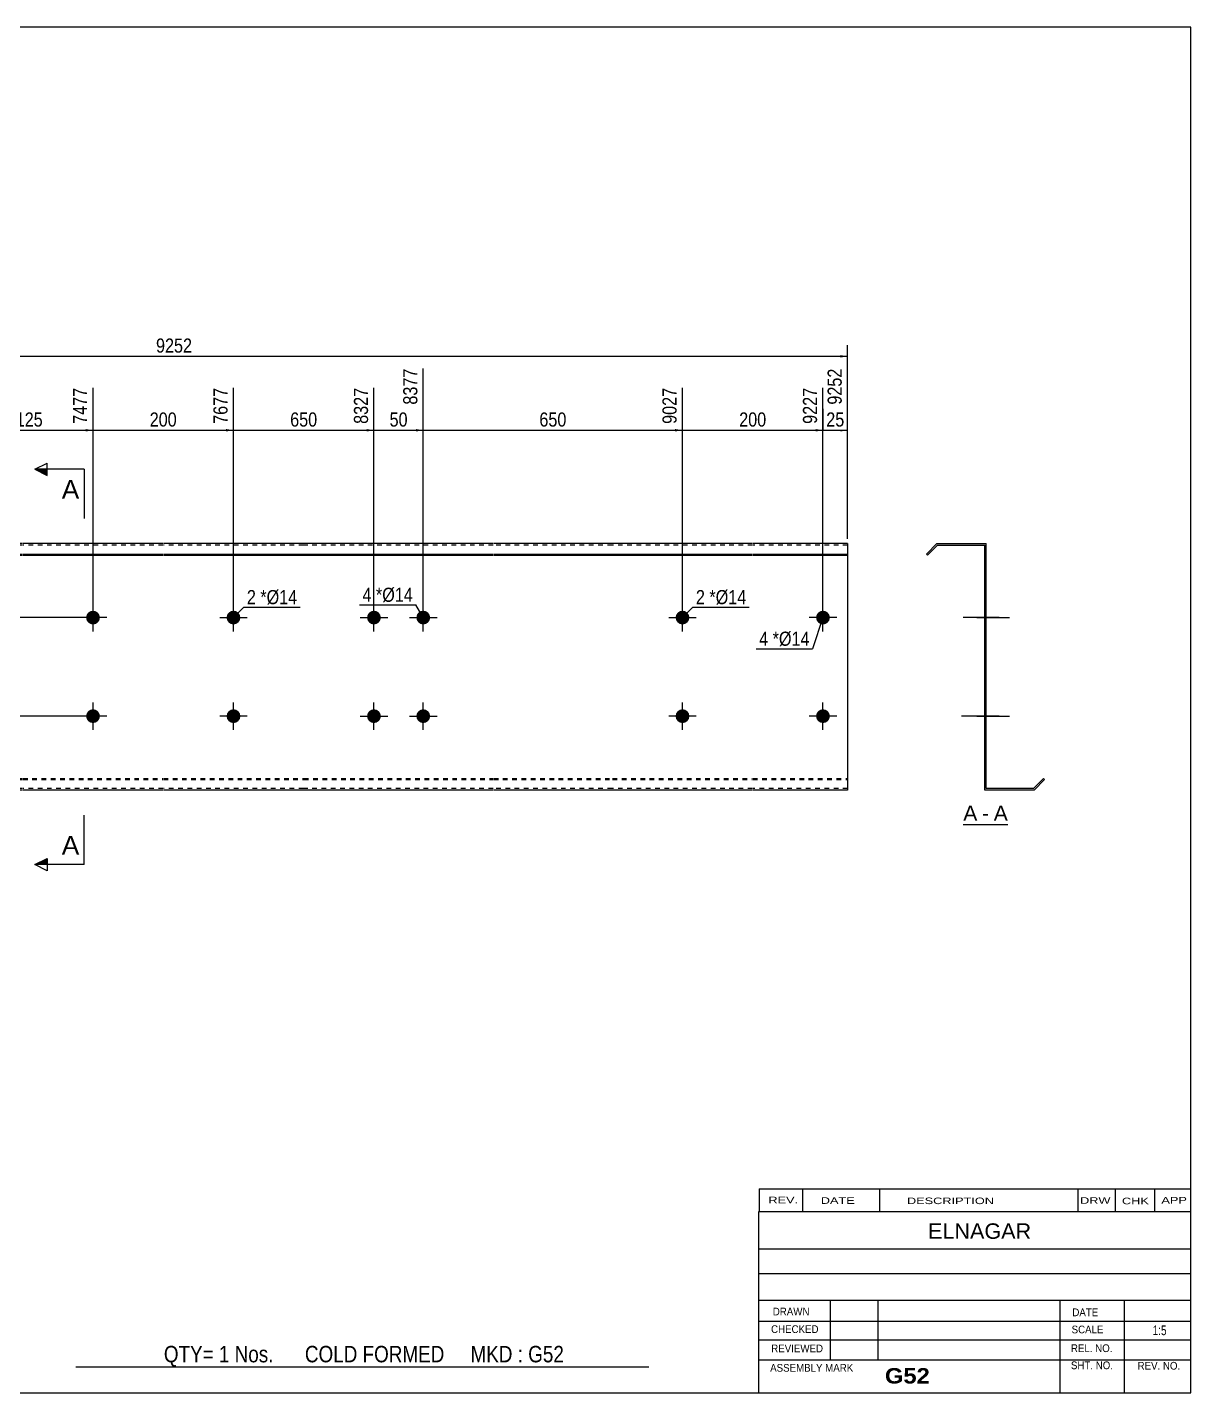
# Model space of a CAD drawing. Header units: millimetres. Extents: x -60 to 343, y -147 to 130.
# Drawn here: x 106.8 to 342.8, y -147.2 to 129.8 of the extents above; entities that cross this region are included whole.
import ezdxf

# ---------------------------------------------------------------- set-up
doc = ezdxf.new("R2010")
doc.units = ezdxf.units.MM
doc.linetypes.add('DXK_LINE_DOT1', pattern=[1.8814, 0.9407, -0.9407])
doc.styles.add('Arial', font='ARIAL.TTF', dxfattribs={"height": 0.2})
doc.styles.add('Arial Bold', font='ARIALBD.TTF', dxfattribs={"height": 0.2})
doc.styles.add('Arial Narrow', font='ARIALN.TTF', dxfattribs={"height": 0.2})

# ---------------------------------------------------------------- blocks, each defined once
blk = doc.blocks.new('Unknown-629088585-1664')
at = {"color": 5, "linetype": 'Continuous'}
for p, q in [((342.8, 129.75), (-57.2, 129.75)), ((-57.2, 129.75), (-57.2, -147.25)), ((342.8, -147.25), (342.8, 129.75)), ((-57.2, -147.25), (342.8, -147.25))]:
    blk.add_line(p, q, dxfattribs=at)
at = {"color": 174, "linetype": 'Continuous', "style": 'Arial'}
blk.add_text('Tekla structures', height=1.9102, rotation=90, dxfattribs=at).set_placement((-57.7, -146.75))
blk = doc.blocks.new('Unknown-629088585-12 - 1236')
at = {"color": 7, "linetype": 'Continuous'}
blk.add_line((296.68, -31.95), (305.71, -31.95), dxfattribs=at)
at = {"color": 0, "linetype": 'Continuous'}
blk.add_wipeout([(299.52, -31.2), (299.52, -28), (296.68, -28), (296.68, -31.2)], dxfattribs=at)
blk.add_wipeout([(301.9, -31.2), (301.9, -28), (300.48, -28), (300.48, -31.2)], dxfattribs=at)
at = {"color": 96, "linetype": 'Continuous', "style": 'Arial'}
blk.add_text('A', height=3.06, dxfattribs=at).set_placement((296.68, -31.2))
at = {"color": 0, "linetype": 'Continuous'}
blk.add_wipeout([(305.71, -31.2), (305.71, -28), (302.86, -28), (302.86, -31.2)], dxfattribs=at)
at = {"color": 96, "linetype": 'Continuous', "style": 'Arial'}
for s, p in [('-', (300.48, -31.2)), ('A', (302.86, -31.2))]:
    blk.add_text(s, height=3.06, dxfattribs=at).set_placement(p)
blk = doc.blocks.new('Bolt-629088585-1223 - 1203')
at = {"linetype": 'Continuous'}
blk.add_hatch(color=3, dxfattribs=at).paths.add_polyline_path([(147.26, -10, -1), (150.06, -10, -1)])
at = {"color": 3, "linetype": 'Continuous'}
for p, q in [((148.66, -12.8), (148.66, -7.2)), ((151.46, -10), (145.86, -10))]:
    blk.add_line(p, q, dxfattribs=at)
blk = doc.blocks.new('Part-629088585-1218 - 1203')
at = {"color": 2, "linetype": 'Continuous'}
for p, q in [((0, 25), (0, -25)), ((12, 25), (0, 25)), ((50.49, 25), (12.1, 25)), ((78.98, 25), (50.59, 25)), ((105.88, 25), (79.08, 25)), ((134.36, 25), (105.98, 25)), ((162.85, 25), (134.46, 25)), ((201.34, 25), (162.95, 25)), ((225.44, 25), (201.44, 25)), ((253.93, 25), (225.54, 25)), ((273.22, 25), (254.03, 25)), ((273.22, 25), (273.22, -25)), ((0, 22.88), (12, 22.88)), ((0, 22.67), (12, 22.67)), ((12.1, 22.88), (50.49, 22.88)), ((12.1, 22.67), (50.49, 22.67)), ((50.59, 22.88), (78.98, 22.88)), ((50.59, 22.67), (78.98, 22.67)), ((79.08, 22.88), (105.88, 22.88)), ((79.08, 22.67), (105.88, 22.67)), ((105.98, 22.88), (134.36, 22.88)), ((105.98, 22.67), (134.36, 22.67)), ((134.46, 22.88), (162.85, 22.88)), ((134.46, 22.67), (162.85, 22.67)), ((162.95, 22.88), (201.34, 22.88)), ((162.95, 22.67), (201.34, 22.67)), ((201.44, 22.88), (225.44, 22.88)), ((201.44, 22.67), (225.44, 22.67)), ((225.54, 22.88), (253.93, 22.88)), ((225.54, 22.67), (253.93, 22.67)), ((254.03, 22.88), (273.22, 22.88)), ((254.03, 22.67), (273.22, 22.67)), ((12, -25), (0, -25)), ((50.49, -25), (12.1, -25)), ((78.98, -25), (50.59, -25)), ((105.88, -25), (79.08, -25)), ((134.36, -25), (105.98, -25)), ((162.85, -25), (134.46, -25)), ((201.34, -25), (162.95, -25)), ((225.44, -25), (201.44, -25)), ((253.93, -25), (225.54, -25)), ((273.22, -25), (254.03, -25))]:
    blk.add_line(p, q, dxfattribs=at)
at = {"color": 7, "linetype": 'DXK_LINE_DOT1'}
for p, q in [((12, 24.7), (0, 24.7)), ((50.49, 24.7), (12.1, 24.7)), ((78.98, 24.7), (50.59, 24.7)), ((105.88, 24.7), (79.08, 24.7)), ((134.36, 24.7), (105.98, 24.7)), ((162.85, 24.7), (134.46, 24.7)), ((201.34, 24.7), (162.95, 24.7)), ((225.44, 24.7), (201.44, 24.7)), ((253.93, 24.7), (225.54, 24.7)), ((273.22, 24.7), (254.03, 24.7)), ((0, -22.67), (12, -22.67)), ((0, -22.88), (12, -22.88)), ((12, -24.7), (0, -24.7)), ((12.1, -22.67), (50.49, -22.67)), ((12.1, -22.88), (50.49, -22.88)), ((50.49, -24.7), (12.1, -24.7)), ((50.59, -22.67), (78.98, -22.67)), ((50.59, -22.88), (78.98, -22.88)), ((78.98, -24.7), (50.59, -24.7)), ((79.08, -22.67), (105.88, -22.67)), ((79.08, -22.88), (105.88, -22.88)), ((105.88, -24.7), (79.08, -24.7)), ((105.98, -22.67), (134.36, -22.67)), ((105.98, -22.88), (134.36, -22.88)), ((134.36, -24.7), (105.98, -24.7)), ((134.46, -22.67), (162.85, -22.67)), ((134.46, -22.88), (162.85, -22.88)), ((162.85, -24.7), (134.46, -24.7)), ((162.95, -22.67), (201.34, -22.67)), ((162.95, -22.88), (201.34, -22.88)), ((201.34, -24.7), (162.95, -24.7)), ((201.44, -22.67), (225.44, -22.67)), ((201.44, -22.88), (225.44, -22.88)), ((225.44, -24.7), (201.44, -24.7)), ((225.54, -22.67), (253.93, -22.67)), ((225.54, -22.88), (253.93, -22.88)), ((253.93, -24.7), (225.54, -24.7)), ((254.03, -22.67), (273.22, -22.67)), ((254.03, -22.88), (273.22, -22.88)), ((273.22, -24.7), (254.03, -24.7))]:
    blk.add_line(p, q, dxfattribs=at)
blk = doc.blocks.new('Bolt-629088585-1219 - 1203')
at = {"linetype": 'Continuous'}
for points in [[(175.75, 10, -1), (178.55, 10, -1)], [(185.75, 10, -1), (188.55, 10, -1)], [(175.75, -10, -1), (178.55, -10, -1)], [(185.75, -10, -1), (188.55, -10, -1)]]:
    blk.add_hatch(color=3, dxfattribs=at).paths.add_polyline_path(points)
at = {"color": 3, "linetype": 'Continuous'}
for p, q in [((177.15, 7.2), (177.15, 12.8)), ((187.15, 7.2), (187.15, 12.8)), ((174.35, 10), (179.95, 10)), ((184.35, 10), (189.95, 10)), ((177.15, -12.8), (177.15, -7.2)), ((187.15, -12.8), (187.15, -7.2)), ((174.35, -10), (179.95, -10)), ((184.35, -10), (189.95, -10))]:
    blk.add_line(p, q, dxfattribs=at)
blk = doc.blocks.new('Bolt-629088585-1220 - 1203')
at = {"linetype": 'Continuous'}
blk.add_hatch(color=3, dxfattribs=at).paths.add_polyline_path([(147.26, 10, -1), (150.06, 10, -1)])
at = {"color": 3, "linetype": 'Continuous'}
for p, q in [((148.66, 7.2), (148.66, 12.8)), ((145.86, 10), (151.46, 10))]:
    blk.add_line(p, q, dxfattribs=at)
blk = doc.blocks.new('Bolt-629088585-1221 - 1203')
at = {"linetype": 'Continuous'}
blk.add_hatch(color=3, dxfattribs=at).paths.add_polyline_path([(238.33, 10, -1), (241.13, 10, -1)])
at = {"color": 3, "linetype": 'Continuous'}
for p, q in [((239.73, 7.2), (239.73, 12.8)), ((236.93, 10), (242.53, 10))]:
    blk.add_line(p, q, dxfattribs=at)
blk = doc.blocks.new('Bolt-629088585-1222 - 1203')
at = {"linetype": 'Continuous'}
blk.add_hatch(color=3, dxfattribs=at).paths.add_polyline_path([(238.33, -10, -1), (241.13, -10, -1)])
at = {"color": 3, "linetype": 'Continuous'}
for p, q in [((239.73, -12.8), (239.73, -7.2)), ((242.53, -10), (236.93, -10))]:
    blk.add_line(p, q, dxfattribs=at)
blk = doc.blocks.new('Bolt-629088585-1224 - 1203')
at = {"linetype": 'Continuous'}
for points in [[(118.77, -10, -1), (121.57, -10, -1)], [(266.82, -10, -1), (269.62, -10, -1)]]:
    blk.add_hatch(color=3, dxfattribs=at).paths.add_polyline_path(points)
at = {"color": 3, "linetype": 'Continuous'}
for p, q in [((120.17, -12.8), (120.17, -7.2)), ((268.22, -12.8), (268.22, -7.2)), ((122.97, -10), (117.37, -10)), ((271.02, -10), (265.42, -10))]:
    blk.add_line(p, q, dxfattribs=at)
blk = doc.blocks.new('Bolt-629088585-1225 - 1203')
at = {"linetype": 'Continuous'}
for points in [[(118.77, 10, -1), (121.57, 10, -1)], [(266.82, 10, -1), (269.62, 10, -1)]]:
    blk.add_hatch(color=3, dxfattribs=at).paths.add_polyline_path(points)
at = {"color": 3, "linetype": 'Continuous'}
for p, q in [((120.17, 7.2), (120.17, 12.8)), ((268.22, 7.2), (268.22, 12.8)), ((122.97, 10), (117.37, 10)), ((271.02, 10), (265.42, 10))]:
    blk.add_line(p, q, dxfattribs=at)
blk = doc.blocks.new('Bolt-629088585-1240 - 1236')
at = {"linetype": 'Continuous'}
blk.add_hatch(color=3, dxfattribs=at).paths.add_polyline_path([(301.04, 11.4), (301.04, 8.6), (301.34, 8.6), (301.34, 11.4)])
at = {"color": 3, "linetype": 'Continuous'}
for p, q in [((301.34, 11.4), (301.04, 11.4)), ((303.24, 10), (296.64, 10)), ((301.34, 8.6), (301.04, 8.6))]:
    blk.add_line(p, q, dxfattribs=at)
blk = doc.blocks.new('Part-629088585-1238 - 1236')
at = {"color": 2, "linetype": 'Continuous'}
for p, q in [((291.34, 25), (289.22, 22.88)), ((291.34, 25), (301.34, 25)), ((301.34, -24.7), (301.34, 25)), ((289.22, 22.88), (289.43, 22.67)), ((289.43, 22.67), (291.47, 24.7)), ((291.47, 24.7), (301.04, 24.7)), ((301.04, -25), (301.04, 24.7)), ((310.92, -24.7), (301.34, -24.7)), ((310.92, -24.7), (312.95, -22.67)), ((311.04, -25), (313.16, -22.88)), ((313.16, -22.88), (312.95, -22.67)), ((311.04, -25), (301.04, -25))]:
    blk.add_line(p, q, dxfattribs=at)
blk = doc.blocks.new('Bolt-629088585-1239 - 1236')
at = {"linetype": 'Continuous'}
for points in [[(301.04, 11.4), (301.04, 8.6), (301.34, 8.6), (301.34, 11.4)], [(301.04, 11.4), (301.04, 8.6), (301.34, 8.6), (301.34, 11.4)], [(301.04, -8.6), (301.04, -11.4), (301.34, -11.4), (301.34, -8.6)], [(301.04, -8.6), (301.04, -11.4), (301.34, -11.4), (301.34, -8.6)]]:
    blk.add_hatch(color=3, dxfattribs=at).paths.add_polyline_path(points)
at = {"color": 3, "linetype": 'Continuous'}
for p, q in [((301.34, 11.4), (301.04, 11.4)), ((301.34, 11.4), (301.04, 11.4)), ((303.94, 10), (297.34, 10)), ((303.94, 10), (297.34, 10)), ((301.34, 8.6), (301.04, 8.6)), ((301.34, 8.6), (301.04, 8.6)), ((303.94, -10), (297.34, -10)), ((303.94, -10), (297.34, -10)), ((301.34, -8.6), (301.04, -8.6)), ((301.34, -8.6), (301.04, -8.6)), ((301.34, -11.4), (301.04, -11.4)), ((301.34, -11.4), (301.04, -11.4))]:
    blk.add_line(p, q, dxfattribs=at)
blk = doc.blocks.new('Bolt-629088585-1241 - 1236')
at = {"linetype": 'Continuous'}
blk.add_hatch(color=3, dxfattribs=at).paths.add_polyline_path([(301.04, 11.4), (301.04, 8.6), (301.34, 8.6), (301.34, 11.4)])
at = {"color": 3, "linetype": 'Continuous'}
for p, q in [((301.34, 11.4), (301.04, 11.4)), ((303.24, 10), (296.64, 10)), ((301.34, 8.6), (301.04, 8.6))]:
    blk.add_line(p, q, dxfattribs=at)
blk = doc.blocks.new('Bolt-629088585-1242 - 1236')
at = {"linetype": 'Continuous'}
blk.add_hatch(color=3, dxfattribs=at).paths.add_polyline_path([(301.04, -8.6), (301.04, -11.4), (301.34, -11.4), (301.34, -8.6)])
at = {"color": 3, "linetype": 'Continuous'}
for p, q in [((299.44, -10), (306.04, -10)), ((301.04, -8.6), (301.34, -8.6)), ((301.04, -11.4), (301.34, -11.4))]:
    blk.add_line(p, q, dxfattribs=at)
blk = doc.blocks.new('Bolt-629088585-1243 - 1236')
at = {"linetype": 'Continuous'}
blk.add_hatch(color=3, dxfattribs=at).paths.add_polyline_path([(301.04, -8.6), (301.04, -11.4), (301.34, -11.4), (301.34, -8.6)])
at = {"color": 3, "linetype": 'Continuous'}
for p, q in [((299.44, -10), (306.04, -10)), ((301.04, -8.6), (301.34, -8.6)), ((301.04, -11.4), (301.34, -11.4))]:
    blk.add_line(p, q, dxfattribs=at)
blk = doc.blocks.new('Bolt-629088585-1244 - 1236')
at = {"linetype": 'Continuous'}
blk.add_hatch(color=3, dxfattribs=at).paths.add_polyline_path([(301.04, -8.6), (301.04, -11.4), (301.34, -11.4), (301.34, -8.6)])
blk.add_hatch(color=3, dxfattribs=at).paths.add_polyline_path([(301.04, -8.6), (301.04, -11.4), (301.34, -11.4), (301.34, -8.6)])
at = {"color": 3, "linetype": 'Continuous'}
for p, q in [((299.44, -10), (306.04, -10)), ((299.44, -10), (306.04, -10)), ((301.04, -8.6), (301.34, -8.6)), ((301.04, -8.6), (301.34, -8.6)), ((301.04, -11.4), (301.34, -11.4)), ((301.04, -11.4), (301.34, -11.4))]:
    blk.add_line(p, q, dxfattribs=at)
blk = doc.blocks.new('Bolt-629088585-1245 - 1236')
at = {"linetype": 'Continuous'}
blk.add_hatch(color=3, dxfattribs=at).paths.add_polyline_path([(301.04, 11.4), (301.04, 8.6), (301.34, 8.6), (301.34, 11.4)])
blk.add_hatch(color=3, dxfattribs=at).paths.add_polyline_path([(301.04, 11.4), (301.04, 8.6), (301.34, 8.6), (301.34, 11.4)])
at = {"color": 3, "linetype": 'Continuous'}
for p, q in [((301.04, 11.4), (301.34, 11.4)), ((301.04, 11.4), (301.34, 11.4)), ((299.44, 10), (306.04, 10)), ((299.44, 10), (306.04, 10)), ((301.04, 8.6), (301.34, 8.6)), ((301.04, 8.6), (301.34, 8.6))]:
    blk.add_line(p, q, dxfattribs=at)
blk = doc.blocks.new('Bolt-629088585-1246 - 1236')
at = {"linetype": 'Continuous'}
for points in [[(301.04, 11.4), (301.04, 8.6), (301.34, 8.6), (301.34, 11.4)], [(301.04, 11.4), (301.04, 8.6), (301.34, 8.6), (301.34, 11.4)], [(301.04, -8.6), (301.04, -11.4), (301.34, -11.4), (301.34, -8.6)], [(301.04, -8.6), (301.04, -11.4), (301.34, -11.4), (301.34, -8.6)]]:
    blk.add_hatch(color=3, dxfattribs=at).paths.add_polyline_path(points)
at = {"color": 3, "linetype": 'Continuous'}
for p, q in [((301.34, 11.4), (301.04, 11.4)), ((301.34, 11.4), (301.04, 11.4)), ((303.94, 10), (297.34, 10)), ((303.94, 10), (297.34, 10)), ((301.34, 8.6), (301.04, 8.6)), ((301.34, 8.6), (301.04, 8.6)), ((303.94, -10), (297.34, -10)), ((303.94, -10), (297.34, -10)), ((301.34, -8.6), (301.04, -8.6)), ((301.34, -8.6), (301.04, -8.6)), ((301.34, -11.4), (301.04, -11.4)), ((301.34, -11.4), (301.04, -11.4))]:
    blk.add_line(p, q, dxfattribs=at)
blk = doc.blocks.new('Bolt-629088585-1247 - 1236')
at = {"linetype": 'Continuous'}
blk.add_hatch(color=3, dxfattribs=at).paths.add_polyline_path([(301.04, 11.4), (301.04, 8.6), (301.34, 8.6), (301.34, 11.4)])
at = {"color": 3, "linetype": 'Continuous'}
for p, q in [((301.34, 11.4), (301.04, 11.4)), ((303.24, 10), (296.64, 10)), ((301.34, 8.6), (301.04, 8.6))]:
    blk.add_line(p, q, dxfattribs=at)
blk = doc.blocks.new('Bolt-629088585-1248 - 1236')
at = {"linetype": 'Continuous'}
blk.add_hatch(color=3, dxfattribs=at).paths.add_polyline_path([(301.04, -8.6), (301.04, -11.4), (301.34, -11.4), (301.34, -8.6)])
at = {"color": 3, "linetype": 'Continuous'}
for p, q in [((302.94, -10), (296.34, -10)), ((301.34, -8.6), (301.04, -8.6)), ((301.34, -11.4), (301.04, -11.4))]:
    blk.add_line(p, q, dxfattribs=at)
blk = doc.blocks.new('Bolt-629088585-1249 - 1236')
at = {"linetype": 'Continuous'}
for points in [[(301.04, 11.4), (301.04, 8.6), (301.34, 8.6), (301.34, 11.4)], [(301.04, -8.6), (301.04, -11.4), (301.34, -11.4), (301.34, -8.6)]]:
    blk.add_hatch(color=3, dxfattribs=at).paths.add_polyline_path(points)
at = {"color": 3, "linetype": 'Continuous'}
for p, q in [((301.34, 11.4), (301.04, 11.4)), ((301.34, 10), (297.04, 10)), ((301.34, 8.6), (301.04, 8.6)), ((301.34, -10), (297.04, -10)), ((301.34, -8.6), (301.04, -8.6)), ((301.34, -11.4), (301.04, -11.4))]:
    blk.add_line(p, q, dxfattribs=at)
blk = doc.blocks.new('StraightDimension-629088585-1265 - 1203')
at = {"linetype": 'Continuous'}
blk.add_hatch(color=7, dxfattribs=at).paths.add_polyline_path([(271.72, 48.25), (273.22, 48), (271.72, 47.75)])
at = {"color": 7, "linetype": 'Continuous'}
for p, q in [((273.22, 26), (273.22, 60.51)), ((268.22, 11), (268.22, 56.61)), ((268.22, 48), (273.22, 48))]:
    blk.add_line(p, q, dxfattribs=at)
at = {"color": 0}
blk.add_wipeout([(273.15, 48.15), (273.15, 52.35), (268.29, 52.35), (268.29, 48.15)], dxfattribs=at)
at = {"color": 0, "linetype": 'Continuous'}
blk.add_wipeout([(272.62, 61.11), (268.42, 61.11), (268.42, 52.6), (272.62, 52.6)], dxfattribs=at)
at = {"color": 3, "linetype": 'Continuous', "style": 'Arial Narrow'}
blk.add_text('9252', height=2.863, rotation=90.0002, dxfattribs=at).set_placement((272.02, 53.2))
at = {"color": 3, "style": 'Arial Narrow'}
blk.add_text('25', height=2.863, dxfattribs=at).set_placement((268.89, 48.75))
blk = doc.blocks.new('StraightDimension-629088585-1337 - 1203')
at = {"linetype": 'Continuous'}
for points in [[(1.5, 62.75), (0, 63), (1.5, 63.25)], [(271.72, 63.25), (273.22, 63), (271.72, 62.75)]]:
    blk.add_hatch(color=7, dxfattribs=at).paths.add_polyline_path(points)
at = {"color": 7, "linetype": 'Continuous'}
for p, q in [((0, 26), (0, 65.25)), ((273.22, 26), (273.22, 65.25)), ((0, 63), (273.22, 63))]:
    blk.add_line(p, q, dxfattribs=at)
at = {"color": 0}
blk.add_wipeout([(140.87, 63.15), (140.87, 67.35), (132.35, 67.35), (132.35, 63.15)], dxfattribs=at)
at = {"color": 3, "style": 'Arial Narrow'}
blk.add_text('9252', height=2.863, dxfattribs=at).set_placement((132.95, 63.75))
blk = doc.blocks.new('StraightDimension-629088585-1266 - 1203')
at = {"linetype": 'Continuous'}
blk.add_hatch(color=7, dxfattribs=at).paths.add_polyline_path([(266.72, 48.25), (268.22, 48), (266.72, 47.75)])
at = {"color": 7, "linetype": 'Continuous'}
for p, q in [((239.73, 11), (239.73, 56.61)), ((268.22, 11), (268.22, 56.61)), ((239.73, 48), (268.22, 48))]:
    blk.add_line(p, q, dxfattribs=at)
at = {"color": 0, "linetype": 'Continuous'}
blk.add_wipeout([(267.62, 57.21), (263.42, 57.21), (263.42, 48.7), (267.62, 48.7)], dxfattribs=at)
at = {"color": 0}
blk.add_wipeout([(257.32, 48.15), (257.32, 52.35), (250.63, 52.35), (250.63, 48.15)], dxfattribs=at)
at = {"color": 3, "linetype": 'Continuous', "style": 'Arial Narrow'}
blk.add_text('9227', height=2.863, rotation=90.0002, dxfattribs=at).set_placement((267.02, 49.3))
at = {"color": 3, "style": 'Arial Narrow'}
blk.add_text('200', height=2.863, dxfattribs=at).set_placement((251.23, 48.75))
blk = doc.blocks.new('StraightDimension-629088585-1267 - 1203')
at = {"linetype": 'Continuous'}
blk.add_hatch(color=7, dxfattribs=at).paths.add_polyline_path([(238.23, 48.25), (239.73, 48), (238.23, 47.75)])
at = {"color": 7, "linetype": 'Continuous'}
for p, q in [((187.15, 11), (187.15, 60.51)), ((239.73, 11), (239.73, 56.61)), ((187.15, 48), (239.73, 48))]:
    blk.add_line(p, q, dxfattribs=at)
at = {"color": 0, "linetype": 'Continuous'}
blk.add_wipeout([(239.13, 57.21), (234.93, 57.21), (234.93, 48.7), (239.13, 48.7)], dxfattribs=at)
at = {"color": 0}
blk.add_wipeout([(216.78, 48.15), (216.78, 52.35), (210.1, 52.35), (210.1, 48.15)], dxfattribs=at)
at = {"color": 3, "linetype": 'Continuous', "style": 'Arial Narrow'}
blk.add_text('9027', height=2.863, rotation=90.0002, dxfattribs=at).set_placement((238.53, 49.3))
at = {"color": 3, "style": 'Arial Narrow'}
blk.add_text('650', height=2.863, dxfattribs=at).set_placement((210.7, 48.75))
blk = doc.blocks.new('StraightDimension-629088585-1268 - 1203')
at = {"linetype": 'Continuous'}
blk.add_hatch(color=7, dxfattribs=at).paths.add_polyline_path([(185.65, 48.25), (187.15, 48), (185.65, 47.75)])
at = {"color": 7, "linetype": 'Continuous'}
for p, q in [((187.15, 11), (187.15, 60.51)), ((177.15, 11), (177.15, 56.61)), ((177.15, 48), (187.15, 48))]:
    blk.add_line(p, q, dxfattribs=at)
at = {"color": 0}
blk.add_wipeout([(184.57, 48.15), (184.57, 52.35), (179.72, 52.35), (179.72, 48.15)], dxfattribs=at)
at = {"color": 0, "linetype": 'Continuous'}
blk.add_wipeout([(186.55, 61.11), (182.35, 61.11), (182.35, 52.6), (186.55, 52.6)], dxfattribs=at)
at = {"color": 3, "linetype": 'Continuous', "style": 'Arial Narrow'}
blk.add_text('8377', height=2.863, rotation=90.0002, dxfattribs=at).set_placement((185.95, 53.2))
at = {"color": 3, "style": 'Arial Narrow'}
blk.add_text('50', height=2.863, dxfattribs=at).set_placement((180.32, 48.75))
blk = doc.blocks.new('StraightDimension-629088585-1269 - 1203')
at = {"linetype": 'Continuous'}
blk.add_hatch(color=7, dxfattribs=at).paths.add_polyline_path([(175.65, 48.25), (177.15, 48), (175.65, 47.75)])
at = {"color": 7, "linetype": 'Continuous'}
for p, q in [((148.66, 11), (148.66, 56.61)), ((177.15, 11), (177.15, 56.61)), ((148.66, 48), (177.15, 48))]:
    blk.add_line(p, q, dxfattribs=at)
at = {"color": 0, "linetype": 'Continuous'}
blk.add_wipeout([(176.55, 57.21), (172.35, 57.21), (172.35, 48.7), (176.55, 48.7)], dxfattribs=at)
at = {"color": 0}
blk.add_wipeout([(166.24, 48.15), (166.24, 52.35), (159.56, 52.35), (159.56, 48.15)], dxfattribs=at)
at = {"color": 3, "linetype": 'Continuous', "style": 'Arial Narrow'}
blk.add_text('8327', height=2.863, rotation=90.0002, dxfattribs=at).set_placement((175.95, 49.3))
at = {"color": 3, "style": 'Arial Narrow'}
blk.add_text('650', height=2.863, dxfattribs=at).set_placement((160.16, 48.75))
blk = doc.blocks.new('StraightDimension-629088585-1270 - 1203')
at = {"linetype": 'Continuous'}
blk.add_hatch(color=7, dxfattribs=at).paths.add_polyline_path([(147.16, 48.25), (148.66, 48), (147.16, 47.75)])
at = {"color": 7, "linetype": 'Continuous'}
for p, q in [((120.17, 11), (120.17, 56.61)), ((148.66, 11), (148.66, 56.61)), ((120.17, 48), (148.66, 48))]:
    blk.add_line(p, q, dxfattribs=at)
at = {"color": 0, "linetype": 'Continuous'}
blk.add_wipeout([(148.06, 57.21), (143.86, 57.21), (143.86, 48.7), (148.06, 48.7)], dxfattribs=at)
at = {"color": 0}
blk.add_wipeout([(137.76, 48.15), (137.76, 52.35), (131.07, 52.35), (131.07, 48.15)], dxfattribs=at)
at = {"color": 3, "linetype": 'Continuous', "style": 'Arial Narrow'}
blk.add_text('7677', height=2.863, rotation=90.0002, dxfattribs=at).set_placement((147.46, 49.3))
at = {"color": 3, "style": 'Arial Narrow'}
blk.add_text('200', height=2.863, dxfattribs=at).set_placement((131.67, 48.75))
blk = doc.blocks.new('StraightDimension-629088585-1320 - 1203')
at = {"linetype": 'Continuous'}
for points in [[(11.75, 23.5), (12, 25), (12.25, 23.5)], [(12.25, 11.5), (12, 10), (11.75, 11.5)]]:
    blk.add_hatch(color=7, dxfattribs=at).paths.add_polyline_path(points)
at = {"color": 7, "linetype": 'Continuous'}
for p, q in [((25.29, 25), (9.75, 25)), ((12, 10), (12, 25)), ((119.17, 10), (9.75, 10))]:
    blk.add_line(p, q, dxfattribs=at)
at = {"color": 0}
blk.add_wipeout([(11.85, 19.93), (7.65, 19.93), (7.65, 15.07), (11.85, 15.07)], dxfattribs=at)
at = {"color": 3, "style": 'Arial Narrow'}
blk.add_text('75', height=2.863, rotation=90.0002, dxfattribs=at).set_placement((11.25, 15.67))
blk = doc.blocks.new('StraightDimension-629088585-1271 - 1203')
at = {"linetype": 'Continuous'}
blk.add_hatch(color=7, dxfattribs=at).paths.add_polyline_path([(118.67, 48.25), (120.17, 48), (118.67, 47.75)])
at = {"color": 7, "linetype": 'Continuous'}
for p, q in [((92.48, 11), (92.48, 56.61)), ((120.17, 11), (120.17, 56.61)), ((92.48, 48), (120.17, 48))]:
    blk.add_line(p, q, dxfattribs=at)
at = {"color": 0, "linetype": 'Continuous'}
blk.add_wipeout([(119.57, 57.21), (115.37, 57.21), (115.37, 48.7), (119.57, 48.7)], dxfattribs=at)
at = {"color": 0}
blk.add_wipeout([(110.58, 48.15), (110.58, 52.35), (102.07, 52.35), (102.07, 48.15)], dxfattribs=at)
at = {"color": 3, "linetype": 'Continuous', "style": 'Arial Narrow'}
blk.add_text('7477', height=2.863, rotation=90.0002, dxfattribs=at).set_placement((118.97, 49.3))
at = {"color": 3, "style": 'Arial Narrow'}
blk.add_text('3125', height=2.863, dxfattribs=at).set_placement((102.67, 48.75))
blk = doc.blocks.new('StraightDimension-629088585-1329 - 1203')
at = {"linetype": 'Continuous'}
for points in [[(11.75, -11.5), (12, -10), (12.25, -11.5)], [(12.25, -23.5), (12, -25), (11.75, -23.5)]]:
    blk.add_hatch(color=7, dxfattribs=at).paths.add_polyline_path(points)
at = {"color": 7, "linetype": 'Continuous'}
for p, q in [((119.17, -10), (9.75, -10)), ((12, -25), (12, -10)), ((25.29, -25), (9.75, -25))]:
    blk.add_line(p, q, dxfattribs=at)
at = {"color": 0}
blk.add_wipeout([(11.85, -15.07), (7.65, -15.07), (7.65, -19.93), (11.85, -19.93)], dxfattribs=at)
at = {"color": 3, "style": 'Arial Narrow'}
blk.add_text('75', height=2.863, rotation=90.0002, dxfattribs=at).set_placement((11.25, -19.33))
blk = doc.blocks.new('CBS_CALLOFF-629088585-1696')
at = {"color": 7, "linetype": 'Continuous'}
blk.add_line((116.68, -141.98), (232.91, -142), dxfattribs=at)
at = {"color": 3, "linetype": 'Continuous', "style": 'Arial Narrow'}
blk.add_text('QTY= 1 Nos.      COLD FORMED     MKD : G52', height=3.3405, dxfattribs=at).set_placement((134.54, -141.09))
blk = doc.blocks.new('CBS_NAME_BLOG-629088585-1697')
at = {"color": 7, "linetype": 'Continuous'}
for p, q in [((255.21, -110.5), (342.73, -110.5)), ((255.21, -147.21), (255.21, -110.5)), ((255.21, -118.04), (342.73, -118.04)), ((255.28, -123.09), (342.8, -123.09)), ((255.21, -128.46), (342.73, -128.46)), ((269.73, -140.57), (269.73, -128.47)), ((279.42, -140.54), (279.42, -128.47)), ((316.33, -147.21), (316.33, -128.48)), ((329.38, -147.21), (329.38, -128.47)), ((255.22, -132.76), (342.8, -132.74)), ((255.21, -136.51), (342.73, -136.51)), ((255.21, -140.55), (342.73, -140.55)), ((255.21, -147.25), (342.8, -147.25))]:
    blk.add_line(p, q, dxfattribs=at)
at = {"color": 3, "linetype": 'Continuous', "style": 'Arial'}
blk.add_text('ELNAGAR', height=3.133, dxfattribs=at).set_placement((289.53, -116.03))
at = {"color": 3, "linetype": 'Continuous'}
for s, height, style, width, p in [('DRAWN', 1.566, 'Arial', 0.9, (258.04, -131.57)), ('DATE', 1.566, 'Arial', 0.9, (318.8, -131.73)), ('CHECKED', 1.566, 'Arial', 0.9, (257.69, -135.14)), ('SCALE', 1.566, 'Arial', 0.9, (318.65, -135.21)), ('1:5', 1.957, 'Arial Narrow', 0.9, (335.1, -135.57)), ('REVIEWED', 1.566, 'Arial', 0.9, (257.73, -139.06)), ('REL. NO.', 1.566, 'Arial', 0.9, (318.51, -139.01)), ('SHT. NO.', 1.566, 'Arial', 0.9, (318.51, -142.48)), ('REV. NO.', 1.566, 'Arial', 0.9, (332.03, -142.57)), ('ASSEMBLY MARK', 1.5663, 'Arial', 0.9, (257.51, -142.99)), ('G52', 3.131, 'Arial Bold', 1.1, (280.79, -145.39))]:
    blk.add_text(s, height=height, dxfattribs=dict(at, style=style, width=width)).set_placement(p)
blk = doc.blocks.new('CBS_REVISION-629088585-1698')
at = {"color": 7, "linetype": 'Continuous'}
for p, q in [((255.29, -105.87), (342.79, -105.87)), ((255.29, -105.87), (255.29, -110.5)), ((264.09, -105.87), (264.09, -110.5)), ((279.68, -105.87), (279.68, -110.44)), ((319.94, -105.87), (319.94, -110.5)), ((327.48, -105.87), (327.48, -110.5)), ((335.43, -105.87), (335.43, -110.5)), ((255.29, -110.5), (342.79, -110.5))]:
    blk.add_line(p, q, dxfattribs=at)
at = {"color": 7, "style": 'Arial Narrow', "width": 1.7}
for s, height, p in [('REV.', 1.326, (257.15, -108.82)), ('DATE', 1.326, (267.78, -108.94)), ('DESCRIPTION', 1.3257, (285.26, -108.99)), ('DRW', 1.326, (320.37, -108.93)), ('CHK', 1.326, (328.86, -109.02)), ('APP', 1.326, (336.86, -108.87))]:
    blk.add_text(s, height=height, dxfattribs=at).set_placement(p)
blk = doc.blocks.new('MarkSet-629088585-1361 - 1203')
at = {"color": 0}
blk.add_wipeout([(257.11, 4.28), (257.11, 7.28), (255.28, 7.28), (255.28, 4.28)], dxfattribs=at)
blk.add_wipeout([(257.11, 4.28), (257.11, 7.28), (255.28, 7.28), (255.28, 4.28)], dxfattribs=at)
blk.add_wipeout([(259.29, 4.28), (259.29, 7.28), (258.01, 7.28), (258.01, 4.28)], dxfattribs=at)
blk.add_wipeout([(259.29, 4.28), (259.29, 7.28), (258.01, 7.28), (258.01, 4.28)], dxfattribs=at)
at = {"color": 3, "style": 'Arial Narrow'}
blk.add_text('4', height=2.86, dxfattribs=at).set_placement((255.28, 4.28))
at = {"color": 0}
blk.add_wipeout([(265.5, 4.28), (265.5, 7.28), (259.29, 7.28), (259.29, 4.28)], dxfattribs=at)
blk.add_wipeout([(265.5, 4.28), (265.5, 7.28), (259.29, 7.28), (259.29, 4.28)], dxfattribs=at)
at = {"color": 7, "linetype": 'Continuous'}
for p in [(268.22, 10), (254.68, 3.68)]:
    blk.add_line(p, (266.1, 3.68), dxfattribs=at)
at = {"color": 3, "style": 'Arial Narrow'}
for s, height, p in [('*', 2.86, (258.01, 4.28)), ('Ø14', 2.863, (259.29, 4.28))]:
    blk.add_text(s, height=height, dxfattribs=at).set_placement(p)
blk = doc.blocks.new('MarkSet-629088585-1356 - 1203')
at = {"color": 0}
blk.add_wipeout([(244.28, 12.72), (244.28, 15.72), (242.45, 15.72), (242.45, 12.72)], dxfattribs=at)
blk.add_wipeout([(244.28, 12.72), (244.28, 15.72), (242.45, 15.72), (242.45, 12.72)], dxfattribs=at)
at = {"color": 7, "linetype": 'Continuous'}
blk.add_line((239.73, 10), (241.85, 12.12), dxfattribs=at)
at = {"color": 0}
blk.add_wipeout([(246.46, 12.72), (246.46, 15.72), (245.18, 15.72), (245.18, 12.72)], dxfattribs=at)
blk.add_wipeout([(246.46, 12.72), (246.46, 15.72), (245.18, 15.72), (245.18, 12.72)], dxfattribs=at)
at = {"color": 3, "style": 'Arial Narrow'}
blk.add_text('2', height=2.86, dxfattribs=at).set_placement((242.45, 12.72))
at = {"color": 0}
blk.add_wipeout([(252.67, 12.72), (252.67, 15.72), (246.46, 15.72), (246.46, 12.72)], dxfattribs=at)
blk.add_wipeout([(252.67, 12.72), (252.67, 15.72), (246.46, 15.72), (246.46, 12.72)], dxfattribs=at)
at = {"color": 7, "linetype": 'Continuous'}
blk.add_line((241.85, 12.12), (253.27, 12.12), dxfattribs=at)
at = {"color": 3, "style": 'Arial Narrow'}
for s, height, p in [('*', 2.86, (245.18, 12.72)), ('Ø14', 2.863, (246.46, 12.72))]:
    blk.add_text(s, height=height, dxfattribs=at).set_placement(p)
blk = doc.blocks.new('SectionMark-629088585-1263 - 1203')
at = {"linetype": 'Continuous'}
for points in [[(110.88, 40.1), (110.88, 38.85), (108.38, 40.1)], [(110.88, -38.85), (110.88, -40.1), (108.38, -40.1)]]:
    blk.add_hatch(color=30, dxfattribs=at).paths.add_polyline_path(points)
at = {"color": 30, "linetype": 'Continuous'}
for p, q in [((108.38, 40.1), (110.88, 41.35)), ((118.38, 40.1), (108.38, 40.1)), ((108.38, 40.1), (110.88, 38.85)), ((110.88, 38.85), (110.88, 41.35)), ((108.38, -40.1), (110.88, -38.85)), ((118.38, -40.1), (108.38, -40.1)), ((110.88, -41.35), (108.38, -40.1)), ((110.88, -38.85), (110.88, -41.35))]:
    blk.add_line(p, q, dxfattribs=at)
at = {"color": 0, "linetype": 'Continuous'}
for points in [[(117.38, 34.1), (117.38, 38.1), (113.83, 38.1), (113.83, 34.1)], [(117.38, -38.1), (117.38, -34.1), (113.83, -34.1), (113.83, -38.1)]]:
    blk.add_wipeout(points, dxfattribs=at)
at = {"color": 30, "linetype": 'Continuous'}
for p, q in [((118.38, 40.1), (118.38, 30.1)), ((118.38, -40.1), (118.38, -30.1))]:
    blk.add_line(p, q, dxfattribs=at)
at = {"color": 96, "linetype": 'Continuous', "style": 'Arial'}
for p in [(113.83, 34.1), (113.83, -38.1)]:
    blk.add_text('A', height=3.82, dxfattribs=at).set_placement(p)
blk = doc.blocks.new('MarkSet-629088585-1351 - 1203')
at = {"color": 0}
blk.add_wipeout([(153.21, 12.72), (153.21, 15.72), (151.38, 15.72), (151.38, 12.72)], dxfattribs=at)
blk.add_wipeout([(153.21, 12.72), (153.21, 15.72), (151.38, 15.72), (151.38, 12.72)], dxfattribs=at)
at = {"color": 7, "linetype": 'Continuous'}
blk.add_line((148.66, 10), (150.78, 12.12), dxfattribs=at)
at = {"color": 0}
blk.add_wipeout([(155.38, 12.72), (155.38, 15.72), (154.11, 15.72), (154.11, 12.72)], dxfattribs=at)
blk.add_wipeout([(155.38, 12.72), (155.38, 15.72), (154.11, 15.72), (154.11, 12.72)], dxfattribs=at)
at = {"color": 3, "style": 'Arial Narrow'}
blk.add_text('2', height=2.86, dxfattribs=at).set_placement((151.38, 12.72))
at = {"color": 0}
blk.add_wipeout([(161.6, 12.72), (161.6, 15.72), (155.38, 15.72), (155.38, 12.72)], dxfattribs=at)
blk.add_wipeout([(161.6, 12.72), (161.6, 15.72), (155.38, 15.72), (155.38, 12.72)], dxfattribs=at)
at = {"color": 7, "linetype": 'Continuous'}
blk.add_line((150.78, 12.12), (162.2, 12.12), dxfattribs=at)
at = {"color": 3, "style": 'Arial Narrow'}
for s, height, p in [('*', 2.86, (154.11, 12.72)), ('Ø14', 2.863, (155.38, 12.72))]:
    blk.add_text(s, height=height, dxfattribs=at).set_placement(p)
blk = doc.blocks.new('Mark-629088585-1364 - 1203')
at = {"color": 0}
blk.add_wipeout([(176.65, 13.2), (176.65, 16.2), (174.83, 16.2), (174.83, 13.2)], dxfattribs=at)
blk.add_wipeout([(176.65, 13.2), (176.65, 16.2), (174.83, 16.2), (174.83, 13.2)], dxfattribs=at)
blk.add_wipeout([(178.83, 13.2), (178.83, 16.2), (177.55, 16.2), (177.55, 13.2)], dxfattribs=at)
blk.add_wipeout([(178.83, 13.2), (178.83, 16.2), (177.55, 16.2), (177.55, 13.2)], dxfattribs=at)
at = {"color": 3, "style": 'Arial Narrow'}
blk.add_text('4', height=2.86, dxfattribs=at).set_placement((174.83, 13.2))
at = {"color": 0}
blk.add_wipeout([(185.05, 13.2), (185.05, 16.2), (178.83, 16.2), (178.83, 13.2)], dxfattribs=at)
blk.add_wipeout([(185.05, 13.2), (185.05, 16.2), (178.83, 16.2), (178.83, 13.2)], dxfattribs=at)
at = {"color": 7, "linetype": 'Continuous'}
for p in [(174.23, 12.6), (187.15, 10)]:
    blk.add_line(p, (185.65, 12.6), dxfattribs=at)
at = {"color": 3, "style": 'Arial Narrow'}
for s, height, p in [('*', 2.86, (177.55, 13.2)), ('Ø14', 2.863, (178.83, 13.2))]:
    blk.add_text(s, height=height, dxfattribs=at).set_placement(p)

msp = doc.modelspace()

# ---------------------------------------------------------------- block references
for name in ['Unknown-629088585-1664', 'Part-629088585-1218 - 1203', 'Part-629088585-1238 - 1236', 'Bolt-629088585-1225 - 1203', 'Bolt-629088585-1220 - 1203', 'Bolt-629088585-1219 - 1203', 'Bolt-629088585-1221 - 1203', 'Bolt-629088585-1240 - 1236', 'Bolt-629088585-1241 - 1236', 'Bolt-629088585-1247 - 1236', 'Bolt-629088585-1249 - 1236', 'Bolt-629088585-1239 - 1236', 'Bolt-629088585-1246 - 1236', 'Bolt-629088585-1245 - 1236', 'Bolt-629088585-1224 - 1203', 'Bolt-629088585-1223 - 1203', 'Bolt-629088585-1222 - 1203', 'Bolt-629088585-1248 - 1236', 'Bolt-629088585-1242 - 1236', 'Bolt-629088585-1243 - 1236', 'Bolt-629088585-1244 - 1236', 'CBS_REVISION-629088585-1698', 'CBS_NAME_BLOG-629088585-1697', 'CBS_CALLOFF-629088585-1696']:
    msp.add_blockref(name, (0, 0))

# ---------------------------------------------------------------- next in the draw order: block references
for name in ['StraightDimension-629088585-1265 - 1203', 'StraightDimension-629088585-1329 - 1203', 'Unknown-629088585-12 - 1236']:
    msp.add_blockref(name, (0, 0))

# ---------------------------------------------------------------- next in the draw order: block references
msp.add_blockref('StraightDimension-629088585-1337 - 1203', (0, 0))

# ---------------------------------------------------------------- next in the draw order: block references
msp.add_blockref('StraightDimension-629088585-1266 - 1203', (0, 0))

# ---------------------------------------------------------------- next in the draw order: block references
for name in ['StraightDimension-629088585-1267 - 1203', 'MarkSet-629088585-1361 - 1203']:
    msp.add_blockref(name, (0, 0))

# ---------------------------------------------------------------- next in the draw order: block references
for name in ['StraightDimension-629088585-1268 - 1203', 'MarkSet-629088585-1356 - 1203']:
    msp.add_blockref(name, (0, 0))

# ---------------------------------------------------------------- next in the draw order: block references
msp.add_blockref('StraightDimension-629088585-1269 - 1203', (0, 0))

# ---------------------------------------------------------------- next in the draw order: block references
for name in ['StraightDimension-629088585-1270 - 1203', 'Mark-629088585-1364 - 1203']:
    msp.add_blockref(name, (0, 0))

# ---------------------------------------------------------------- next in the draw order: block references
for name in ['StraightDimension-629088585-1320 - 1203', 'MarkSet-629088585-1351 - 1203']:
    msp.add_blockref(name, (0, 0))

# ---------------------------------------------------------------- next in the draw order: block references
msp.add_blockref('StraightDimension-629088585-1271 - 1203', (0, 0))

# ---------------------------------------------------------------- next in the draw order: block references
msp.add_blockref('SectionMark-629088585-1263 - 1203', (0, 0))

doc.saveas('drawing.dxf')
